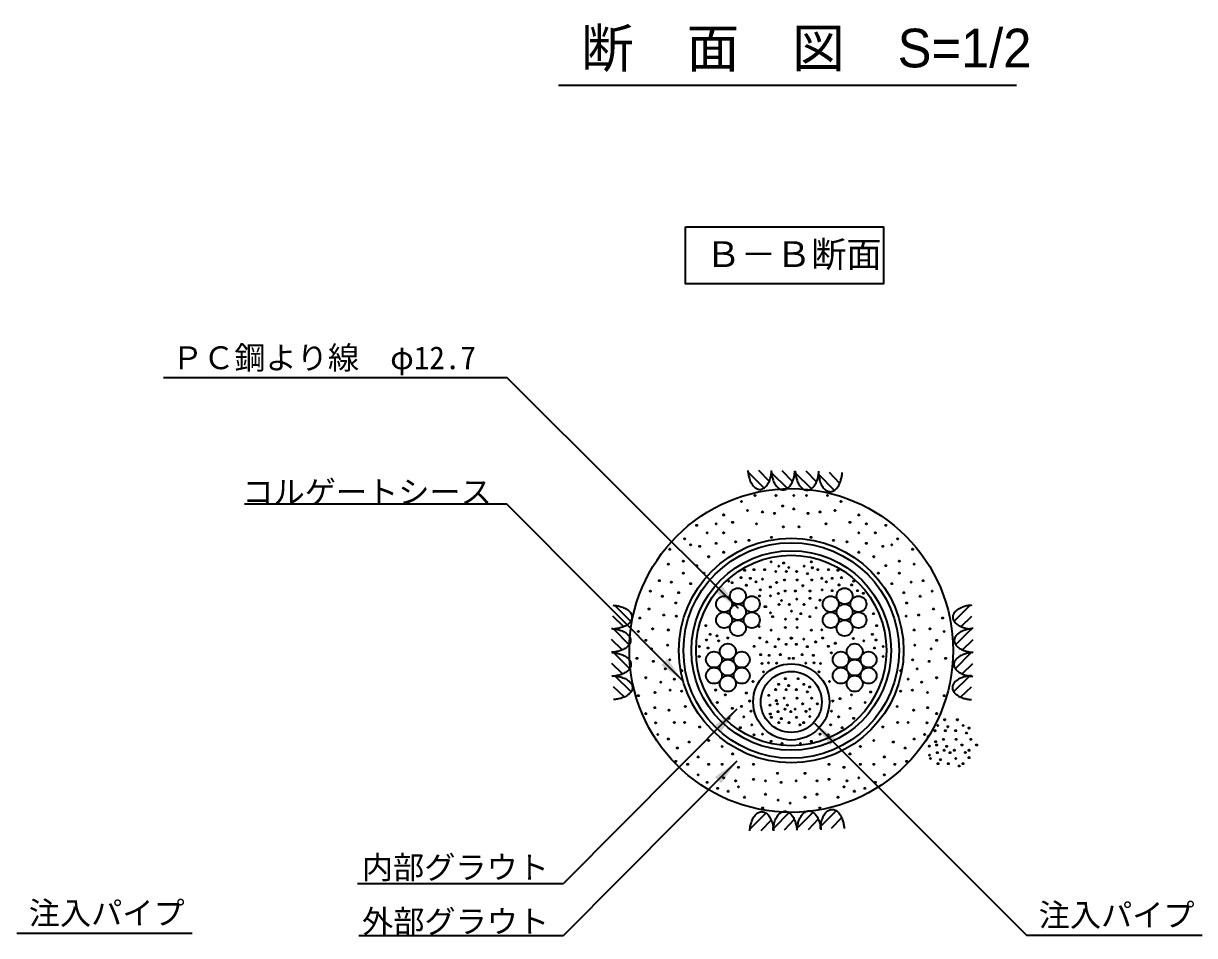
# Model space of a CAD drawing. Extents: x 510 to 34067, y -2197 to 5780.
# Drawn here: x 23388 to 24925, y 2137 to 3334 of the extents above; entities that cross this region are included whole.
import ezdxf

# ---------------------------------------------------------------- set-up
doc = ezdxf.new("R2010")
doc.units = 0
doc.layers.get('0').update_dxf_attribs({"linetype": 'CONTINUOUS'})
for name, color, linetype in [('DIM', 5, 'CONTINUOUS'), ('DRAW', 7, 'CONTINUOUS'), ('TITLE', 4, 'CONTINUOUS')]:
    doc.layers.add(name, color=color, linetype=linetype)
doc.styles.add('STYLE1', font='')
doc.styles.add('STYLE2', font='MSMINCHO.TTF')
doc.styles.get('STYLE1').set_extended_font_data('MS PGothic')
doc.dimstyles.new('STANDARD$7', dxfattribs={"dimscale": 0, "dimtxt": 0.0001, "dimasz": 35, "dimexe": 0, "dimexo": 0, "dimgap": 0, "dimtad": 1, "dimdec": 4, "dimdsep": 46, "dimlunit": 6, "dimtxsty": 'STYLE1', "dimcen": 0, "dimadec": 0, "dimazin": 0, "dimtfac": 1, "dimtdec": 4, "dimtofl": 0, "dimtmove": 0, "dimatfit": 2, "dimfxl": 0, "dimtolj": 1, "dimtzin": 0, "dimarcsym": 0})

msp = doc.modelspace()

# ---------------------------------------------------------------- linework, layer by layer
at = {"color": 0}
for centre in [(24330.7003, 2706.56889), (24348.36259, 2714.41237), (24375.83727, 2714.41237), (24399.38697, 2714.41237), (24416.02967, 2714.41237), (24443.50434, 2714.41237), (24461.16663, 2706.56889), (24338.55023, 2694.80369), (24358.17498, 2692.84282), (24373.87478, 2690.88195), (24384.66841, 2700.68629), (24399.38697, 2696.76455), (24417.99215, 2690.88195), (24433.69195, 2692.84282), (24453.3167, 2694.80369), (24271.82602, 2675.195), (24297.33821, 2677.15587), (24307.1506, 2688.92108), (24318.92545, 2679.11674), (24350.32508, 2677.15587), (24441.54185, 2677.15587), (24472.94148, 2679.11674), (24484.71633, 2688.92108), (24494.52872, 2677.15587), (24520.04091, 2675.195), (24285.56336, 2665.39067), (24307.1506, 2665.39067), (24369.94983, 2659.50807), (24385.64965, 2673.23415), (24406.21728, 2673.23415), (24421.9171, 2659.50807), (24484.71633, 2665.39067), (24506.30357, 2665.39067), (24236.50145, 2643.82112), (24256.1262, 2657.5472), (24263.97612, 2649.70373), (24275.75097, 2647.74286), (24297.33821, 2651.6646), (24322.8504, 2653.62546), (24340.51269, 2655.58633), (24451.35424, 2655.58633), (24469.01653, 2653.62546), (24494.52872, 2651.6646), (24516.11596, 2647.74286), (24527.89081, 2649.70373), (24535.74073, 2657.5472), (24555.36548, 2643.82112), (24287.52583, 2634.01678), (24307.1506, 2639.89939), (24484.71633, 2639.89939), (24504.34111, 2634.01678), (24234.53896, 2624.21244), (24254.16374, 2628.13419), (24271.82602, 2622.25157), (24334.68794, 2616.09618), (24346.95271, 2617.03886), (24361.10436, 2617.03886), (24369.59535, 2627.40823), (24375.76734, 2614.67036), (24379.67429, 2621.59097), (24385.8825, 2625.85644), (24389.55328, 2614.68133), (24392.78363, 2619.92163), (24402.95313, 2614.68133), (24412.83212, 2621.59097), (24422.27158, 2627.40823), (24423.55378, 2619.58305), (24430.76257, 2617.03886), (24444.91422, 2617.03886), (24457.17899, 2616.09618), (24520.04091, 2622.25157), (24537.7032, 2628.13419), (24557.32797, 2624.21244), (24222.76411, 2602.6429), (24238.46391, 2600.68203), (24254.16374, 2612.44724), (24263.97612, 2598.72116), (24281.63841, 2612.44724), (24313.93218, 2601.95614), (24318.31226, 2600.02674), (24329.97073, 2606.66948), (24342.2355, 2605.72681), (24349.78303, 2601.01347), (24358.25689, 2604.52689), (24376.71376, 2600.24871), (24387.00193, 2603.44503), (24403.70902, 2603.44503), (24417.27768, 2611.72007), (24422.96823, 2603.44503), (24436.11089, 2605.78157), (24442.0839, 2601.01347), (24449.63144, 2605.72681), (24461.89621, 2606.66948), (24477.93476, 2601.95614), (24510.22852, 2612.44724), (24527.89081, 2598.72116), (24537.7032, 2612.44724), (24553.40302, 2600.68203), (24569.10282, 2602.6429), (24210.98926, 2588.91682), (24226.70443, 2582.15265), (24248.17625, 2586.92055), (24336.93653, 2596.60155), (24354.26229, 2582.46121), (24355.44371, 2590.64409), (24368.4397, 2594.32937), (24368.68908, 2582.60886), (24378.97726, 2585.80517), (24387.94835, 2589.02337), (24401.34819, 2589.02337), (24411.22718, 2595.93301), (24420.60741, 2589.02337), (24436.42323, 2590.64409), (24449.67429, 2589.49097), (24458.60687, 2597.00299), (24475.31395, 2597.00299), (24482.83212, 2589.49097), (24490.48755, 2586.03456), (24543.69068, 2586.92055), (24565.1625, 2582.15265), (24580.87767, 2588.91682), (24244.35135, 2573.22989), (24361.4924, 2568.54785), (24362.56623, 2568.54785), (24379.92367, 2571.38352), (24383.15402, 2576.62381), (24393.32352, 2571.38352), (24403.20251, 2578.29315), (24412.58274, 2571.38352), (24420.60741, 2579.40162), (24428.57663, 2566.88648), (24433.59946, 2576.92393), (24547.51558, 2573.22989), (24197.25192, 2553.62121), (24209.20885, 2565.46502), (24228.65155, 2557.54294), (24244.99524, 2555.92922), (24368.72924, 2560.36117), (24371.50465, 2555.27939), (24388.46422, 2551.99461), (24396.24791, 2562.60076), (24403.40272, 2551.99461), (24408.48529, 2559.3584), (24420.36228, 2555.27939), (24503.9192, 2559.3584), (24546.87169, 2555.92922), (24563.21539, 2557.54294), (24582.65808, 2565.46502), (24594.61501, 2553.62121), (24195.28943, 2535.97339), (24213.91371, 2539.39859), (24234.53896, 2537.93426), (24283.74198, 2543.51058), (24353.91012, 2542.42911), (24369.54217, 2537.63157), (24388.16644, 2541.05677), (24403.70049, 2541.05677), (24422.32477, 2537.63157), (24436.11089, 2538.02884), (24508.12495, 2543.51058), (24557.32797, 2537.93426), (24577.95322, 2539.39859), (24596.5775, 2535.97339), (24205.10182, 2524.20818), (24284.68542, 2524.65718), (24289.40263, 2532.19854), (24298.40952, 2530.24885), (24300.72397, 2523.7145), (24312.73408, 2527.28758), (24354.65708, 2527.347), (24363.95695, 2522.22128), (24379.35455, 2525.86637), (24395.39655, 2527.14342), (24396.47038, 2527.14342), (24412.51238, 2525.86637), (24427.90998, 2522.22128), (24437.20986, 2527.347), (24477.54928, 2526.73672), (24491.14296, 2523.7145), (24502.4643, 2532.19854), (24507.18151, 2524.65718), (24586.76511, 2524.20818), (24212.3232, 2513.17514), (24233.79502, 2517.94304), (24275.25099, 2516.17313), (24286.57232, 2514.2878), (24347.24782, 2516.48901), (24355.74548, 2505.40716), (24374.90899, 2515.99546), (24381.65921, 2505.57387), (24389.23354, 2518.95673), (24402.63339, 2518.95673), (24410.20772, 2505.57387), (24416.95794, 2515.99546), (24444.61911, 2516.48901), (24448.66798, 2507.91652), (24453.6908, 2520.46332), (24505.29461, 2514.2878), (24516.61594, 2516.17313), (24558.07191, 2517.94304), (24579.54373, 2513.17514), (24193.32697, 2500.67778), (24214.91421, 2496.75604), (24236.50145, 2498.71691), (24275.25099, 2502.97576), (24357.62077, 2493.78596), (24366.01791, 2494.77305), (24367.0058, 2504.64394), (24376.88479, 2494.27951), (24393.18512, 2500.69558), (24398.68181, 2500.69558), (24414.98214, 2494.27951), (24424.86113, 2504.64394), (24425.84902, 2494.77305), (24434.24616, 2493.78596), (24516.61594, 2502.97576), (24555.36548, 2498.71691), (24576.95272, 2496.75604), (24598.53996, 2500.67778), (24205.10182, 2475.1865), (24230.61401, 2486.9517), (24252.08586, 2484.56776), (24359.59657, 2482.92797), (24432.27036, 2482.92797), (24539.78108, 2484.56776), (24561.25292, 2486.9517), (24586.76511, 2475.1865), (24224.72657, 2469.30389), (24242.38886, 2473.22563), (24345.69981, 2470.27611), (24375.4476, 2459.6117), (24379.35455, 2466.53231), (24388.28713, 2474.04433), (24389.23354, 2459.62267), (24392.46389, 2464.86297), (24402.63339, 2459.62267), (24404.99421, 2474.04433), (24412.51238, 2466.53231), (24420.16781, 2463.0759), (24446.15657, 2470.27611), (24549.47807, 2473.22563), (24567.14036, 2469.30389), (24195.28943, 2451.65608), (24217.04232, 2455.74623), (24236.92366, 2458.92483), (24252.20125, 2457.53869), (24296.72714, 2458.984), (24309.28425, 2452.71059), (24336.90983, 2455.21996), (24341.29203, 2444.5302), (24366.51503, 2452.09969), (24376.39402, 2445.19005), (24386.68219, 2448.38637), (24403.38928, 2448.38637), (24416.95794, 2456.66141), (24422.64849, 2448.38637), (24450.5749, 2444.5302), (24459.96937, 2447.69188), (24475.03787, 2452.71059), (24500.15207, 2456.47463), (24539.66568, 2457.53869), (24554.94327, 2458.92483), (24574.82461, 2455.74623), (24596.5775, 2451.65608), (24216.87667, 2435.96915), (24235.33315, 2432.70138), (24256.80498, 2437.46928), (24298.83709, 2442.64486), (24318.64939, 2435.1035), (24330.63129, 2437.65443), (24343.17894, 2431.33281), (24368.11996, 2439.27071), (24377.74962, 2440.87435), (24378.65752, 2430.74651), (24387.62861, 2433.96471), (24390.85896, 2439.20501), (24395.3646, 2430.74651), (24401.02845, 2433.96471), (24410.90744, 2440.87435), (24415.35301, 2431.00345), (24420.28767, 2433.96471), (24430.16666, 2440.87435), (24448.688, 2431.33281), (24473.21754, 2435.1035), (24493.02984, 2442.64486), (24535.06195, 2437.46928), (24556.53378, 2432.70138), (24574.99026, 2435.96915), (24205.10182, 2428.12566), (24217.83758, 2416.01375), (24242.38889, 2416.36046), (24256.1262, 2416.36046), (24313.93218, 2421.90611), (24333.7445, 2423.79145), (24344.12237, 2413.42208), (24368.36934, 2427.5502), (24369.72494, 2423.23449), (24379.60393, 2416.32486), (24382.83428, 2421.56515), (24393.00378, 2416.32486), (24402.88277, 2423.23449), (24407.32833, 2413.36359), (24412.263, 2416.32486), (24420.28767, 2424.34296), (24447.74456, 2413.42208), (24458.12243, 2423.79145), (24477.93476, 2421.90611), (24535.74073, 2416.36046), (24549.47805, 2416.36046), (24574.02936, 2416.01375), (24586.76511, 2428.12566), (24597.35547, 2420.05446), (24614.06255, 2420.05446), (24220.80162, 2400.67352), (24275.75097, 2410.47786), (24329.02729, 2409.65139), (24346.95271, 2400.22469), (24358.27402, 2401.16736), (24433.59291, 2401.16736), (24444.91422, 2400.22469), (24462.83964, 2409.65139), (24516.11596, 2410.47786), (24571.06531, 2400.67352), (24575.58337, 2398.10982), (24584.51594, 2405.62184), (24588.42289, 2412.54244), (24598.30188, 2405.63281), (24601.53223, 2410.8731), (24611.70173, 2405.63281), (24621.58072, 2412.54244), (24626.02628, 2402.67154), (24629.23615, 2409.08603), (24234.53896, 2394.79091), (24246.31384, 2383.02572), (24262.01364, 2390.86918), (24287.52583, 2392.83005), (24305.18811, 2384.98657), (24369.63203, 2391.62412), (24383.7837, 2388.7961), (24408.08323, 2388.7961), (24422.23491, 2391.62412), (24486.67882, 2384.98657), (24504.34111, 2392.83005), (24529.8533, 2390.86918), (24545.5531, 2383.02572), (24557.32797, 2394.79091), (24577.1883, 2385.28084), (24585.46236, 2391.20018), (24586.81796, 2386.88448), (24595.75053, 2394.3965), (24599.9273, 2385.21514), (24612.45762, 2394.3965), (24619.97578, 2386.88448), (24631.71683, 2394.3965), (24639.235, 2386.88448), (24273.78849, 2371.26051), (24318.92545, 2375.18224), (24472.94148, 2375.18224), (24518.07845, 2371.26051), (24577.43768, 2373.56033), (24578.79328, 2369.24463), (24587.72586, 2376.75664), (24591.90262, 2367.57528), (24596.69695, 2379.97485), (24604.43294, 2376.75664), (24610.09679, 2379.97485), (24611.95111, 2369.24463), (24624.42135, 2377.01358), (24629.35601, 2379.97485), (24629.35601, 2370.3531), (24244.35135, 2365.3779), (24260.05115, 2361.45617), (24287.52583, 2361.45617), (24305.18811, 2361.45616), (24326.77535, 2357.53443), (24346.40013, 2361.45616), (24445.4668, 2361.45616), (24465.09158, 2357.53443), (24486.67882, 2361.45616), (24504.34111, 2361.45617), (24531.81578, 2361.45617), (24547.51558, 2365.3779), (24588.67227, 2362.33499), (24602.07212, 2362.33499), (24616.39667, 2359.37372), (24621.33134, 2362.33499), (24273.78849, 2347.73009), (24285.56336, 2337.92576), (24307.1506, 2343.80835), (24322.8504, 2339.88661), (24346.40013, 2341.84748), (24362.09993, 2339.88661), (24377.79975, 2349.69096), (24382.70592, 2337.92576), (24402.3307, 2339.88661), (24414.06718, 2349.69096), (24429.767, 2339.88661), (24445.4668, 2341.84748), (24469.01653, 2339.88661), (24484.71633, 2343.80835), (24506.30357, 2337.92576), (24518.07845, 2347.73009), (24299.3007, 2330.08227), (24313.03801, 2326.16055), (24326.77535, 2332.04314), (24362.09993, 2322.23881), (24429.767, 2322.23881), (24465.09158, 2332.04314), (24478.82892, 2326.16055), (24492.56623, 2330.08227), (24334.62525, 2318.31707), (24378.78097, 2314.39534), (24394.4808, 2310.4736), (24414.10555, 2318.31707), (24457.24168, 2318.31707), (24358.38357, 2304.12178), (24433.48336, 2304.12178)]:
    msp.add_circle(centre, 0.79466, dxfattribs=at)
at = {"layer": 'DIM', "color": 0, "linetype": 'Continuous'}
for p, q in [((23572.01526, 2869.25957), (24022.60937, 2869.25957)), ((23826.47874, 2204.9722), (24096.75594, 2204.9722)), ((23609.401, 2139.26255), (23379.37656, 2139.26255)), ((23828.08424, 2136.73501), (24096.75594, 2136.73501)), ((24935.14768, 2136.73501), (24705.12324, 2136.73501))]:
    msp.add_line(p, q, dxfattribs=at)
at = {"layer": 'DIM', "color": 0}
msp.add_line((24022.60937, 2702.9804), (23678.23306, 2702.9804), dxfattribs=at)
at = {"layer": 'DRAW', "color": 0, "linetype": 'Continuous'}
for p, q in [((24359.93347, 2724.41004), (24339.93347, 2744.41004)), ((24366.93347, 2733.41004), (24353.43347, 2747.41004)), ((24390.43347, 2723.91004), (24370.43347, 2743.91004)), ((24397.43347, 2732.91004), (24383.93347, 2746.91004)), ((24421.93347, 2723.41004), (24401.93347, 2743.41004)), ((24428.93347, 2732.41004), (24415.43347, 2746.41004)), ((24452.43347, 2721.41004), (24432.43347, 2741.41004)), ((24459.43347, 2730.41004), (24445.93347, 2744.41004)), ((24184.93397, 2549.41054), (24164.93397, 2569.41054)), ((24609.93297, 2549.41054), (24629.93297, 2569.41054)), ((24175.93397, 2542.41054), (24161.93397, 2555.91054)), ((24618.93297, 2542.41054), (24632.93297, 2555.91054)), ((24182.93397, 2518.91054), (24162.93397, 2538.91054)), ((24611.93297, 2518.91054), (24631.93297, 2538.91054)), ((24173.93397, 2511.91054), (24159.93397, 2525.41054)), ((24620.93297, 2511.91054), (24634.93297, 2525.41054)), ((24183.43397, 2487.41054), (24163.43397, 2507.41054)), ((24611.43297, 2487.41054), (24631.43297, 2507.41054)), ((24174.43397, 2480.41054), (24160.43397, 2493.91054)), ((24620.43297, 2480.41054), (24634.43297, 2493.91054)), ((24185.43397, 2456.91054), (24165.43397, 2476.91054)), ((24609.43297, 2456.91054), (24629.43297, 2476.91054)), ((24176.43397, 2449.91054), (24162.43397, 2463.41054)), ((24618.43297, 2449.91054), (24632.43297, 2463.41054)), ((24362.43347, 2297.41104), (24342.43347, 2277.41104)), ((24392.93347, 2297.91104), (24372.93347, 2277.91104)), ((24424.43347, 2298.41104), (24404.43347, 2278.41104)), ((24454.93347, 2300.41104), (24434.93347, 2280.41104)), ((24461.93347, 2291.41104), (24448.43347, 2277.41104)), ((24369.43347, 2288.41104), (24355.93347, 2274.41104)), ((24399.93347, 2288.91104), (24386.43347, 2274.91104)), ((24431.43347, 2289.41104), (24417.93347, 2275.41104))]:
    msp.add_line(p, q, dxfattribs=at)
for points in [[(24339.03347, 2747.41054), (24339.14337, 2745.98314), (24339.29377, 2744.57524), (24339.48447, 2743.18674), (24339.71567, 2741.81764), (24339.98697, 2740.46774), (24340.29877, 2739.13744), (24340.65087, 2737.82654), (24341.04347, 2736.53504), (24341.59507, 2734.93954), (24342.19497, 2733.43064), (24342.84317, 2732.00824), (24343.53967, 2730.67254), (24344.28437, 2729.42324), (24345.07747, 2728.26064), (24345.91877, 2727.18454), (24346.80847, 2726.19504), (24347.73097, 2725.30794), (24348.67117, 2724.53914), (24349.62907, 2723.88864), (24350.60467, 2723.35644), (24351.59787, 2722.94244), (24352.60877, 2722.64674), (24353.63727, 2722.46924), (24354.68347, 2722.41004), (24355.72957, 2722.46914), (24356.75807, 2722.64654), (24357.76887, 2722.94224), (24358.76217, 2723.35624), (24359.73767, 2723.88844), (24360.69557, 2724.53904), (24361.63577, 2725.30784), (24362.55847, 2726.19504), (24363.44797, 2727.18454), (24364.28937, 2728.26064), (24365.08237, 2729.42324), (24365.82717, 2730.67254), (24366.52357, 2732.00824), (24367.17187, 2733.43064), (24367.77177, 2734.93954), (24368.32347, 2736.53504), (24368.71587, 2737.82654), (24369.06797, 2739.13744), (24369.37967, 2740.46774), (24369.65117, 2741.81764), (24369.88217, 2743.18674), (24370.07297, 2744.57524), (24370.22337, 2745.98314), (24370.33347, 2747.41054)], [(24369.53347, 2746.91054), (24369.64337, 2745.48314), (24369.79377, 2744.07524), (24369.98447, 2742.68674), (24370.21567, 2741.31764), (24370.48697, 2739.96774), (24370.79877, 2738.63744), (24371.15087, 2737.32654), (24371.54347, 2736.03504), (24372.09507, 2734.43954), (24372.69497, 2732.93064), (24373.34317, 2731.50824), (24374.03967, 2730.17254), (24374.78437, 2728.92324), (24375.57747, 2727.76064), (24376.41877, 2726.68454), (24377.30847, 2725.69504), (24378.23097, 2724.80794), (24379.17117, 2724.03914), (24380.12907, 2723.38864), (24381.10467, 2722.85644), (24382.09787, 2722.44244), (24383.10877, 2722.14674), (24384.13727, 2721.96924), (24385.18347, 2721.91004), (24386.22957, 2721.96914), (24387.25807, 2722.14654), (24388.26887, 2722.44224), (24389.26217, 2722.85624), (24390.23767, 2723.38844), (24391.19557, 2724.03904), (24392.13577, 2724.80784), (24393.05847, 2725.69504), (24393.94797, 2726.68454), (24394.78937, 2727.76064), (24395.58237, 2728.92324), (24396.32717, 2730.17254), (24397.02357, 2731.50824), (24397.67187, 2732.93064), (24398.27177, 2734.43954), (24398.82347, 2736.03504), (24399.21587, 2737.32654), (24399.56797, 2738.63744), (24399.87967, 2739.96774), (24400.15117, 2741.31764), (24400.38217, 2742.68674), (24400.57297, 2744.07524), (24400.72337, 2745.48314), (24400.83347, 2746.91054)], [(24401.03347, 2746.41054), (24401.14337, 2744.98314), (24401.29377, 2743.57524), (24401.48447, 2742.18674), (24401.71567, 2740.81764), (24401.98697, 2739.46774), (24402.29877, 2738.13744), (24402.65087, 2736.82654), (24403.04347, 2735.53504), (24403.59507, 2733.93954), (24404.19497, 2732.43064), (24404.84317, 2731.00824), (24405.53967, 2729.67254), (24406.28437, 2728.42324), (24407.07747, 2727.26064), (24407.91877, 2726.18454), (24408.80847, 2725.19504), (24409.73097, 2724.30794), (24410.67117, 2723.53914), (24411.62907, 2722.88864), (24412.60467, 2722.35644), (24413.59787, 2721.94244), (24414.60877, 2721.64674), (24415.63727, 2721.46924), (24416.68347, 2721.41004), (24417.72957, 2721.46914), (24418.75807, 2721.64654), (24419.76887, 2721.94224), (24420.76217, 2722.35624), (24421.73767, 2722.88844), (24422.69557, 2723.53904), (24423.63577, 2724.30784), (24424.55847, 2725.19504), (24425.44797, 2726.18454), (24426.28937, 2727.26064), (24427.08237, 2728.42324), (24427.82717, 2729.67254), (24428.52357, 2731.00824), (24429.17187, 2732.43064), (24429.77177, 2733.93954), (24430.32347, 2735.53504), (24430.71587, 2736.82654), (24431.06797, 2738.13744), (24431.37967, 2739.46774), (24431.65117, 2740.81764), (24431.88217, 2742.18674), (24432.07297, 2743.57524), (24432.22337, 2744.98314), (24432.33347, 2746.41054)], [(24431.53347, 2744.41054), (24431.64337, 2742.98314), (24431.79377, 2741.57524), (24431.98447, 2740.18674), (24432.21567, 2738.81764), (24432.48697, 2737.46774), (24432.79877, 2736.13744), (24433.15087, 2734.82654), (24433.54347, 2733.53504), (24434.09507, 2731.93954), (24434.69497, 2730.43064), (24435.34317, 2729.00824), (24436.03967, 2727.67254), (24436.78437, 2726.42324), (24437.57747, 2725.26064), (24438.41877, 2724.18454), (24439.30847, 2723.19504), (24440.23097, 2722.30794), (24441.17117, 2721.53914), (24442.12907, 2720.88864), (24443.10467, 2720.35644), (24444.09787, 2719.94244), (24445.10877, 2719.64674), (24446.13727, 2719.46924), (24447.18347, 2719.41004), (24448.22957, 2719.46914), (24449.25807, 2719.64654), (24450.26887, 2719.94224), (24451.26217, 2720.35624), (24452.23767, 2720.88844), (24453.19557, 2721.53904), (24454.13577, 2722.30784), (24455.05847, 2723.19504), (24455.94797, 2724.18454), (24456.78937, 2725.26064), (24457.58237, 2726.42324), (24458.32717, 2727.67254), (24459.02357, 2729.00824), (24459.67187, 2730.43064), (24460.27177, 2731.93954), (24460.82347, 2733.53504), (24461.21587, 2734.82654), (24461.56797, 2736.13744), (24461.87967, 2737.46774), (24462.15117, 2738.81764), (24462.38217, 2740.18674), (24462.57297, 2741.57524), (24462.72337, 2742.98314), (24462.83347, 2744.41054)], [(24161.93347, 2570.31054), (24163.36077, 2570.20044), (24164.76867, 2570.05004), (24166.15717, 2569.85924), (24167.52627, 2569.62824), (24168.87597, 2569.35674), (24170.20637, 2569.04504), (24171.51727, 2568.69294), (24172.80897, 2568.30054), (24174.40437, 2567.74884), (24175.91327, 2567.14894), (24177.33557, 2566.50064), (24178.67147, 2565.80424), (24179.92057, 2565.05944), (24181.08327, 2564.26644), (24182.15937, 2563.42504), (24183.14897, 2562.53554), (24184.03587, 2561.61284), (24184.80467, 2560.67264), (24185.45507, 2559.71474), (24185.98737, 2558.73924), (24186.40127, 2557.74594), (24186.69707, 2556.73514), (24186.87457, 2555.70664), (24186.93397, 2554.66054), (24186.87477, 2553.61434), (24186.69737, 2552.58584), (24186.40157, 2551.57494), (24185.98767, 2550.58174), (24185.45537, 2549.60614), (24184.80487, 2548.64824), (24184.03597, 2547.70804), (24183.14897, 2546.78554), (24182.15937, 2545.89584), (24181.08327, 2545.05454), (24179.92057, 2544.26144), (24178.67147, 2543.51674), (24177.33557, 2542.82024), (24175.91327, 2542.17204), (24174.40437, 2541.57214), (24172.80897, 2541.02054), (24171.51727, 2540.62794), (24170.20637, 2540.27584), (24168.87597, 2539.96404), (24167.52627, 2539.69274), (24166.15717, 2539.46154), (24164.76867, 2539.27084), (24163.36077, 2539.12044), (24161.93347, 2539.01054)], [(24632.93347, 2570.31054), (24631.50607, 2570.20044), (24630.09817, 2570.05004), (24628.70967, 2569.85924), (24627.34057, 2569.62824), (24625.99067, 2569.35674), (24624.66037, 2569.04504), (24623.34947, 2568.69294), (24622.05797, 2568.30054), (24620.46247, 2567.74884), (24618.95357, 2567.14894), (24617.53117, 2566.50064), (24616.19547, 2565.80424), (24614.94617, 2565.05944), (24613.78357, 2564.26644), (24612.70747, 2563.42504), (24611.71797, 2562.53554), (24610.83087, 2561.61284), (24610.06207, 2560.67264), (24609.41157, 2559.71474), (24608.87937, 2558.73924), (24608.46537, 2557.74594), (24608.16967, 2556.73514), (24607.99217, 2555.70664), (24607.93297, 2554.66054), (24607.99207, 2553.61434), (24608.16947, 2552.58584), (24608.46517, 2551.57494), (24608.87917, 2550.58174), (24609.41137, 2549.60614), (24610.06197, 2548.64824), (24610.83077, 2547.70804), (24611.71797, 2546.78554), (24612.70747, 2545.89584), (24613.78357, 2545.05454), (24614.94617, 2544.26144), (24616.19547, 2543.51674), (24617.53117, 2542.82024), (24618.95357, 2542.17204), (24620.46247, 2541.57214), (24622.05797, 2541.02054), (24623.34947, 2540.62794), (24624.66037, 2540.27584), (24625.99067, 2539.96404), (24627.34057, 2539.69274), (24628.70967, 2539.46154), (24630.09817, 2539.27084), (24631.50607, 2539.12044), (24632.93347, 2539.01054)], [(24159.93347, 2539.81054), (24161.36077, 2539.70044), (24162.76867, 2539.55004), (24164.15717, 2539.35924), (24165.52627, 2539.12824), (24166.87597, 2538.85674), (24168.20637, 2538.54504), (24169.51727, 2538.19294), (24170.80897, 2537.80054), (24172.40437, 2537.24884), (24173.91327, 2536.64894), (24175.33557, 2536.00064), (24176.67147, 2535.30424), (24177.92057, 2534.55944), (24179.08327, 2533.76644), (24180.15937, 2532.92504), (24181.14897, 2532.03554), (24182.03587, 2531.11284), (24182.80467, 2530.17264), (24183.45507, 2529.21474), (24183.98737, 2528.23924), (24184.40127, 2527.24594), (24184.69707, 2526.23514), (24184.87457, 2525.20664), (24184.93397, 2524.16054), (24184.87477, 2523.11434), (24184.69737, 2522.08584), (24184.40157, 2521.07494), (24183.98767, 2520.08174), (24183.45537, 2519.10614), (24182.80487, 2518.14824), (24182.03597, 2517.20804), (24181.14897, 2516.28554), (24180.15937, 2515.39584), (24179.08327, 2514.55454), (24177.92057, 2513.76144), (24176.67147, 2513.01674), (24175.33557, 2512.32024), (24173.91327, 2511.67204), (24172.40437, 2511.07214), (24170.80897, 2510.52054), (24169.51727, 2510.12794), (24168.20637, 2509.77584), (24166.87597, 2509.46404), (24165.52627, 2509.19274), (24164.15717, 2508.96154), (24162.76867, 2508.77084), (24161.36077, 2508.62044), (24159.93347, 2508.51054)], [(24634.93347, 2539.81054), (24633.50607, 2539.70044), (24632.09817, 2539.55004), (24630.70967, 2539.35924), (24629.34057, 2539.12824), (24627.99067, 2538.85674), (24626.66037, 2538.54504), (24625.34947, 2538.19294), (24624.05797, 2537.80054), (24622.46247, 2537.24884), (24620.95357, 2536.64894), (24619.53117, 2536.00064), (24618.19547, 2535.30424), (24616.94617, 2534.55944), (24615.78357, 2533.76644), (24614.70747, 2532.92504), (24613.71797, 2532.03554), (24612.83087, 2531.11284), (24612.06207, 2530.17264), (24611.41157, 2529.21474), (24610.87937, 2528.23924), (24610.46537, 2527.24594), (24610.16967, 2526.23514), (24609.99217, 2525.20664), (24609.93297, 2524.16054), (24609.99207, 2523.11434), (24610.16947, 2522.08584), (24610.46517, 2521.07494), (24610.87917, 2520.08174), (24611.41137, 2519.10614), (24612.06197, 2518.14824), (24612.83077, 2517.20804), (24613.71797, 2516.28554), (24614.70747, 2515.39584), (24615.78357, 2514.55454), (24616.94617, 2513.76144), (24618.19547, 2513.01674), (24619.53117, 2512.32024), (24620.95357, 2511.67204), (24622.46247, 2511.07214), (24624.05797, 2510.52054), (24625.34947, 2510.12794), (24626.66037, 2509.77584), (24627.99067, 2509.46404), (24629.34057, 2509.19274), (24630.70967, 2508.96154), (24632.09817, 2508.77084), (24633.50607, 2508.62044), (24634.93347, 2508.51054)], [(24160.43347, 2508.31054), (24161.86077, 2508.20044), (24163.26867, 2508.05004), (24164.65717, 2507.85924), (24166.02627, 2507.62824), (24167.37597, 2507.35674), (24168.70637, 2507.04504), (24170.01727, 2506.69294), (24171.30897, 2506.30054), (24172.90437, 2505.74884), (24174.41327, 2505.14894), (24175.83557, 2504.50064), (24177.17147, 2503.80424), (24178.42057, 2503.05944), (24179.58327, 2502.26644), (24180.65937, 2501.42504), (24181.64897, 2500.53554), (24182.53587, 2499.61284), (24183.30467, 2498.67264), (24183.95507, 2497.71474), (24184.48737, 2496.73924), (24184.90127, 2495.74594), (24185.19707, 2494.73514), (24185.37457, 2493.70664), (24185.43397, 2492.66054), (24185.37477, 2491.61434), (24185.19737, 2490.58584), (24184.90157, 2489.57494), (24184.48767, 2488.58174), (24183.95537, 2487.60614), (24183.30487, 2486.64824), (24182.53597, 2485.70804), (24181.64897, 2484.78554), (24180.65937, 2483.89584), (24179.58327, 2483.05454), (24178.42057, 2482.26144), (24177.17147, 2481.51674), (24175.83557, 2480.82024), (24174.41327, 2480.17204), (24172.90437, 2479.57214), (24171.30897, 2479.02054), (24170.01727, 2478.62794), (24168.70637, 2478.27584), (24167.37597, 2477.96404), (24166.02627, 2477.69274), (24164.65717, 2477.46154), (24163.26867, 2477.27084), (24161.86077, 2477.12044), (24160.43347, 2477.01054)], [(24634.43347, 2508.31054), (24633.00607, 2508.20044), (24631.59817, 2508.05004), (24630.20967, 2507.85924), (24628.84057, 2507.62824), (24627.49067, 2507.35674), (24626.16037, 2507.04504), (24624.84947, 2506.69294), (24623.55797, 2506.30054), (24621.96247, 2505.74884), (24620.45357, 2505.14894), (24619.03117, 2504.50064), (24617.69547, 2503.80424), (24616.44617, 2503.05944), (24615.28357, 2502.26644), (24614.20747, 2501.42504), (24613.21797, 2500.53554), (24612.33087, 2499.61284), (24611.56207, 2498.67264), (24610.91157, 2497.71474), (24610.37937, 2496.73924), (24609.96537, 2495.74594), (24609.66967, 2494.73514), (24609.49217, 2493.70664), (24609.43297, 2492.66054), (24609.49207, 2491.61434), (24609.66947, 2490.58584), (24609.96517, 2489.57494), (24610.37917, 2488.58174), (24610.91137, 2487.60614), (24611.56197, 2486.64824), (24612.33077, 2485.70804), (24613.21797, 2484.78554), (24614.20747, 2483.89584), (24615.28357, 2483.05454), (24616.44617, 2482.26144), (24617.69547, 2481.51674), (24619.03117, 2480.82024), (24620.45357, 2480.17204), (24621.96247, 2479.57214), (24623.55797, 2479.02054), (24624.84947, 2478.62794), (24626.16037, 2478.27584), (24627.49067, 2477.96404), (24628.84057, 2477.69274), (24630.20967, 2477.46154), (24631.59817, 2477.27084), (24633.00607, 2477.12044), (24634.43347, 2477.01054)], [(24162.43347, 2477.81054), (24163.86077, 2477.70044), (24165.26867, 2477.55004), (24166.65717, 2477.35924), (24168.02627, 2477.12824), (24169.37597, 2476.85674), (24170.70637, 2476.54504), (24172.01727, 2476.19294), (24173.30897, 2475.80054), (24174.90437, 2475.24884), (24176.41327, 2474.64894), (24177.83557, 2474.00064), (24179.17147, 2473.30424), (24180.42057, 2472.55944), (24181.58327, 2471.76644), (24182.65937, 2470.92504), (24183.64897, 2470.03554), (24184.53587, 2469.11284), (24185.30467, 2468.17264), (24185.95507, 2467.21474), (24186.48737, 2466.23924), (24186.90127, 2465.24594), (24187.19707, 2464.23514), (24187.37457, 2463.20664), (24187.43397, 2462.16054), (24187.37477, 2461.11434), (24187.19737, 2460.08584), (24186.90157, 2459.07494), (24186.48767, 2458.08174), (24185.95537, 2457.10614), (24185.30487, 2456.14824), (24184.53597, 2455.20804), (24183.64897, 2454.28554), (24182.65937, 2453.39584), (24181.58327, 2452.55454), (24180.42057, 2451.76144), (24179.17147, 2451.01674), (24177.83557, 2450.32024), (24176.41327, 2449.67204), (24174.90437, 2449.07214), (24173.30897, 2448.52054), (24172.01727, 2448.12794), (24170.70637, 2447.77584), (24169.37597, 2447.46404), (24168.02627, 2447.19274), (24166.65717, 2446.96154), (24165.26867, 2446.77084), (24163.86077, 2446.62044), (24162.43347, 2446.51054)], [(24632.43347, 2477.81054), (24631.00607, 2477.70044), (24629.59817, 2477.55004), (24628.20967, 2477.35924), (24626.84057, 2477.12824), (24625.49067, 2476.85674), (24624.16037, 2476.54504), (24622.84947, 2476.19294), (24621.55797, 2475.80054), (24619.96247, 2475.24884), (24618.45357, 2474.64894), (24617.03117, 2474.00064), (24615.69547, 2473.30424), (24614.44617, 2472.55944), (24613.28357, 2471.76644), (24612.20747, 2470.92504), (24611.21797, 2470.03554), (24610.33087, 2469.11284), (24609.56207, 2468.17264), (24608.91157, 2467.21474), (24608.37937, 2466.23924), (24607.96537, 2465.24594), (24607.66967, 2464.23514), (24607.49217, 2463.20664), (24607.43297, 2462.16054), (24607.49207, 2461.11434), (24607.66947, 2460.08584), (24607.96517, 2459.07494), (24608.37917, 2458.08174), (24608.91137, 2457.10614), (24609.56197, 2456.14824), (24610.33077, 2455.20804), (24611.21797, 2454.28554), (24612.20747, 2453.39584), (24613.28357, 2452.55454), (24614.44617, 2451.76144), (24615.69547, 2451.01674), (24617.03117, 2450.32024), (24618.45357, 2449.67204), (24619.96247, 2449.07214), (24621.55797, 2448.52054), (24622.84947, 2448.12794), (24624.16037, 2447.77584), (24625.49067, 2447.46404), (24626.84057, 2447.19274), (24628.20967, 2446.96154), (24629.59817, 2446.77084), (24631.00607, 2446.62044), (24632.43347, 2446.51054)], [(24341.53347, 2274.41054), (24341.64337, 2275.83784), (24341.79377, 2277.24574), (24341.98447, 2278.63424), (24342.21567, 2280.00334), (24342.48697, 2281.35304), (24342.79877, 2282.68344), (24343.15087, 2283.99434), (24343.54347, 2285.28604), (24344.09507, 2286.88144), (24344.69497, 2288.39034), (24345.34317, 2289.81264), (24346.03967, 2291.14854), (24346.78437, 2292.39764), (24347.57747, 2293.56034), (24348.41877, 2294.63644), (24349.30847, 2295.62604), (24350.23097, 2296.51294), (24351.17117, 2297.28174), (24352.12907, 2297.93214), (24353.10467, 2298.46444), (24354.09787, 2298.87834), (24355.10877, 2299.17414), (24356.13727, 2299.35164), (24357.18347, 2299.41104), (24358.22957, 2299.35184), (24359.25807, 2299.17444), (24360.26887, 2298.87864), (24361.26217, 2298.46474), (24362.23767, 2297.93244), (24363.19557, 2297.28194), (24364.13577, 2296.51304), (24365.05847, 2295.62604), (24365.94797, 2294.63644), (24366.78937, 2293.56034), (24367.58237, 2292.39764), (24368.32717, 2291.14854), (24369.02357, 2289.81264), (24369.67187, 2288.39034), (24370.27177, 2286.88144), (24370.82347, 2285.28604), (24371.21587, 2283.99434), (24371.56797, 2282.68344), (24371.87967, 2281.35304), (24372.15117, 2280.00334), (24372.38217, 2278.63424), (24372.57297, 2277.24574), (24372.72337, 2275.83784), (24372.83347, 2274.41054)], [(24372.03347, 2274.91054), (24372.14337, 2276.33784), (24372.29377, 2277.74574), (24372.48447, 2279.13424), (24372.71567, 2280.50334), (24372.98697, 2281.85304), (24373.29877, 2283.18344), (24373.65087, 2284.49434), (24374.04347, 2285.78604), (24374.59507, 2287.38144), (24375.19497, 2288.89034), (24375.84317, 2290.31264), (24376.53967, 2291.64854), (24377.28437, 2292.89764), (24378.07747, 2294.06034), (24378.91877, 2295.13644), (24379.80847, 2296.12604), (24380.73097, 2297.01294), (24381.67117, 2297.78174), (24382.62907, 2298.43214), (24383.60467, 2298.96444), (24384.59787, 2299.37834), (24385.60877, 2299.67414), (24386.63727, 2299.85164), (24387.68347, 2299.91104), (24388.72957, 2299.85184), (24389.75807, 2299.67444), (24390.76887, 2299.37864), (24391.76217, 2298.96474), (24392.73767, 2298.43244), (24393.69557, 2297.78194), (24394.63577, 2297.01304), (24395.55847, 2296.12604), (24396.44797, 2295.13644), (24397.28937, 2294.06034), (24398.08237, 2292.89764), (24398.82717, 2291.64854), (24399.52357, 2290.31264), (24400.17187, 2288.89034), (24400.77177, 2287.38144), (24401.32347, 2285.78604), (24401.71587, 2284.49434), (24402.06797, 2283.18344), (24402.37967, 2281.85304), (24402.65117, 2280.50334), (24402.88217, 2279.13424), (24403.07297, 2277.74574), (24403.22337, 2276.33784), (24403.33347, 2274.91054)], [(24403.53347, 2275.41054), (24403.64337, 2276.83784), (24403.79377, 2278.24574), (24403.98447, 2279.63424), (24404.21567, 2281.00334), (24404.48697, 2282.35304), (24404.79877, 2283.68344), (24405.15087, 2284.99434), (24405.54347, 2286.28604), (24406.09507, 2287.88144), (24406.69497, 2289.39034), (24407.34317, 2290.81264), (24408.03967, 2292.14854), (24408.78437, 2293.39764), (24409.57747, 2294.56034), (24410.41877, 2295.63644), (24411.30847, 2296.62604), (24412.23097, 2297.51294), (24413.17117, 2298.28174), (24414.12907, 2298.93214), (24415.10467, 2299.46444), (24416.09787, 2299.87834), (24417.10877, 2300.17414), (24418.13727, 2300.35164), (24419.18347, 2300.41104), (24420.22957, 2300.35184), (24421.25807, 2300.17444), (24422.26887, 2299.87864), (24423.26217, 2299.46474), (24424.23767, 2298.93244), (24425.19557, 2298.28194), (24426.13577, 2297.51304), (24427.05847, 2296.62604), (24427.94797, 2295.63644), (24428.78937, 2294.56034), (24429.58237, 2293.39764), (24430.32717, 2292.14854), (24431.02357, 2290.81264), (24431.67187, 2289.39034), (24432.27177, 2287.88144), (24432.82347, 2286.28604), (24433.21587, 2284.99434), (24433.56797, 2283.68344), (24433.87967, 2282.35304), (24434.15117, 2281.00334), (24434.38217, 2279.63424), (24434.57297, 2278.24574), (24434.72337, 2276.83784), (24434.83347, 2275.41054)], [(24434.03347, 2277.41054), (24434.14337, 2278.83784), (24434.29377, 2280.24574), (24434.48447, 2281.63424), (24434.71567, 2283.00334), (24434.98697, 2284.35304), (24435.29877, 2285.68344), (24435.65087, 2286.99434), (24436.04347, 2288.28604), (24436.59507, 2289.88144), (24437.19497, 2291.39034), (24437.84317, 2292.81264), (24438.53967, 2294.14854), (24439.28437, 2295.39764), (24440.07747, 2296.56034), (24440.91877, 2297.63644), (24441.80847, 2298.62604), (24442.73097, 2299.51294), (24443.67117, 2300.28174), (24444.62907, 2300.93214), (24445.60467, 2301.46444), (24446.59787, 2301.87834), (24447.60877, 2302.17414), (24448.63727, 2302.35164), (24449.68347, 2302.41104), (24450.72957, 2302.35184), (24451.75807, 2302.17444), (24452.76887, 2301.87864), (24453.76217, 2301.46474), (24454.73767, 2300.93244), (24455.69557, 2300.28194), (24456.63577, 2299.51304), (24457.55847, 2298.62604), (24458.44797, 2297.63644), (24459.28937, 2296.56034), (24460.08237, 2295.39764), (24460.82717, 2294.14854), (24461.52357, 2292.81264), (24462.17187, 2291.39034), (24462.77177, 2289.88144), (24463.32347, 2288.28604), (24463.71587, 2286.99434), (24464.06797, 2285.68344), (24464.37967, 2284.35304), (24464.65117, 2283.00334), (24464.88217, 2281.63424), (24465.07297, 2280.24574), (24465.22337, 2278.83784), (24465.33347, 2277.41054)]]:
    msp.add_lwpolyline(points, dxfattribs=at)
at = {"layer": 'DRAW', "color": 0}
for centre, radius in [((24395.93347, 2510.91054), 212.5), ((24395.93347, 2510.91054), 147.5), ((24395.93347, 2510.91054), 141.5), ((24395.93347, 2510.91054), 131), ((24395.93347, 2510.91054), 125), ((24395.93347, 2443.41054), 50), ((24395.93347, 2443.41054), 40)]:
    msp.add_circle(centre, radius, dxfattribs=at)
at = {"layer": 'DRAW'}
for centre in [(24325.93347, 2582.31054), (24465.93347, 2582.31054), (24307.74693, 2571.81054), (24325.93347, 2561.31054), (24344.12, 2571.81054), (24447.74693, 2571.81054), (24465.93347, 2561.31054), (24484.12, 2571.81054), (24307.74693, 2550.81054), (24344.12, 2550.81054), (24447.74693, 2550.81054), (24484.12, 2550.81054), (24325.93347, 2540.31054), (24465.93347, 2540.31054), (24294.49693, 2498.91054), (24312.68347, 2509.41054), (24330.87, 2498.91054), (24460.99693, 2498.91054), (24479.18347, 2509.41054), (24497.37, 2498.91054), (24312.68347, 2488.41054), (24479.18347, 2488.41054), (24294.49693, 2477.91054), (24312.68347, 2467.41054), (24330.87, 2477.91054), (24460.99693, 2477.91054), (24479.18347, 2467.41054), (24497.37, 2477.91054)]:
    msp.add_circle(centre, 10.5, dxfattribs=at)
at = {"layer": 'TITLE', "color": 0, "linetype": 'Continuous'}
msp.add_line((24090.29014, 3253.05616), (24691.77807, 3253.05616), dxfattribs=at)
msp.add_lwpolyline([(24257.13745, 3067.09937), (24517.13745, 3067.09937), (24517.13745, 2992.09937), (24257.13745, 2992.09937)], close=True, dxfattribs=at)

# ---------------------------------------------------------------- texts
at = {"layer": 'DIM', "color": 0, "linetype": 'Continuous', "style": 'STYLE2'}
for s, p in [('ＰＣ鋼より線  φ12.7', (23583.10725, 2880.19268)), ('コルゲートシース', (23675.47803, 2704.07989)), ('内部グラウト', (23832.24129, 2211.30101)), ('注入パイプ', (23395.03593, 2151.27396)), ('注入パイプ', (24720.7826, 2148.74642)), ('外部グラウト', (23832.5837, 2140.25916))]:
    msp.add_text(s, height=30, dxfattribs=at).set_placement(p)
at = {"layer": 'TITLE', "color": 0, "linetype": 'Continuous', "style": 'STYLE1'}
for s, height, p in [('断\u3000面\u3000図\u3000S=1/2', 50.8, (24119.90399, 3276.35409)), ('Ｂ－Ｂ断面', 33.8664, (24283.5937, 3014.24741))]:
    msp.add_text(s, height=height, dxfattribs=at).set_placement(p)

# ---------------------------------------------------------------- leaders
at = {"layer": 'DIM', "color": 0, "linetype": 'Continuous'}
for points in [[(24326.57933, 2566.18083), (24022.60937, 2869.25957)], [(24254.00378, 2470.89286), (24022.60937, 2702.9804)], [(24324.56387, 2433.80686), (24096.75594, 2204.9722)], [(24426.37324, 2415.48501), (24705.12324, 2136.73501)], [(24324.56387, 2365.56967), (24096.75594, 2136.73501)]]:
    msp.add_leader(points, dimstyle='STANDARD$7', override={"dimscale": 1}, dxfattribs=at)

doc.saveas('drawing.dxf')
